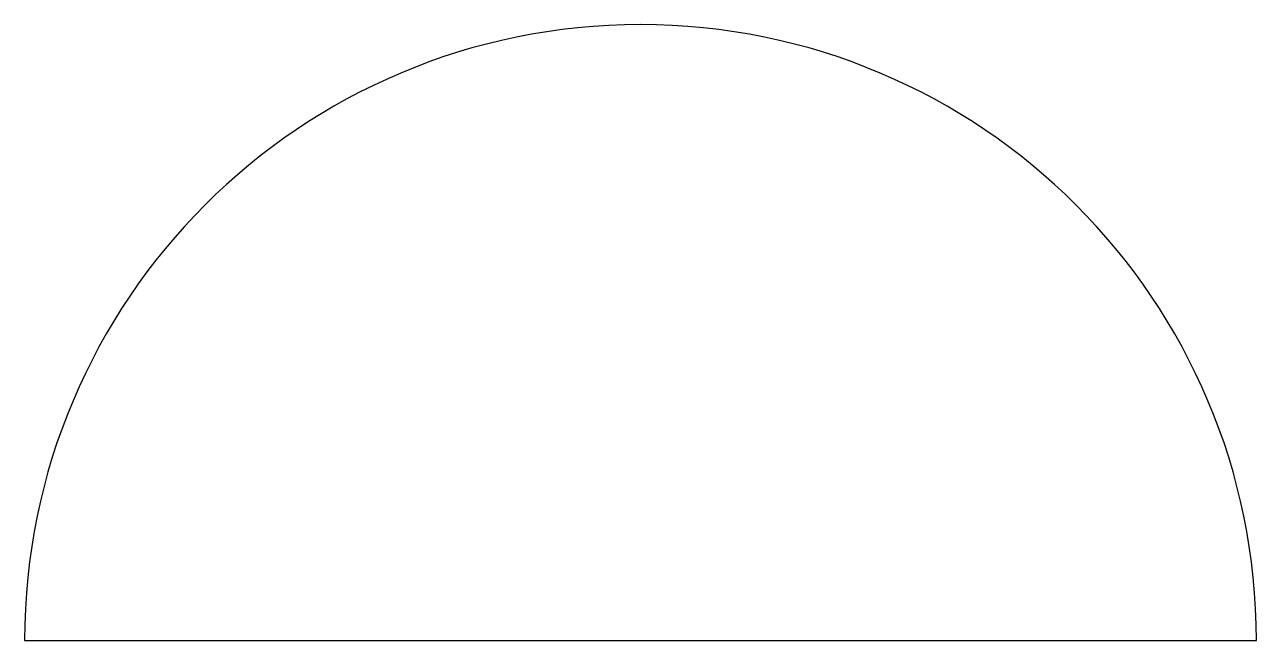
# Model space of a CAD drawing. Header units: millimetres. Extents: x -9.5 to 9.5, y 9.5 to 19.
import ezdxf

# ---------------------------------------------------------------- set-up
doc = ezdxf.new("R2010")
doc.units = ezdxf.units.MM

msp = doc.modelspace()

# ---------------------------------------------------------------- linework, layer by layer
msp.add_line((-9.5, 9.5), (9.5, 9.5))
msp.add_arc((0, 9.5), 9.5, 0, 180)

doc.saveas('drawing.dxf')
